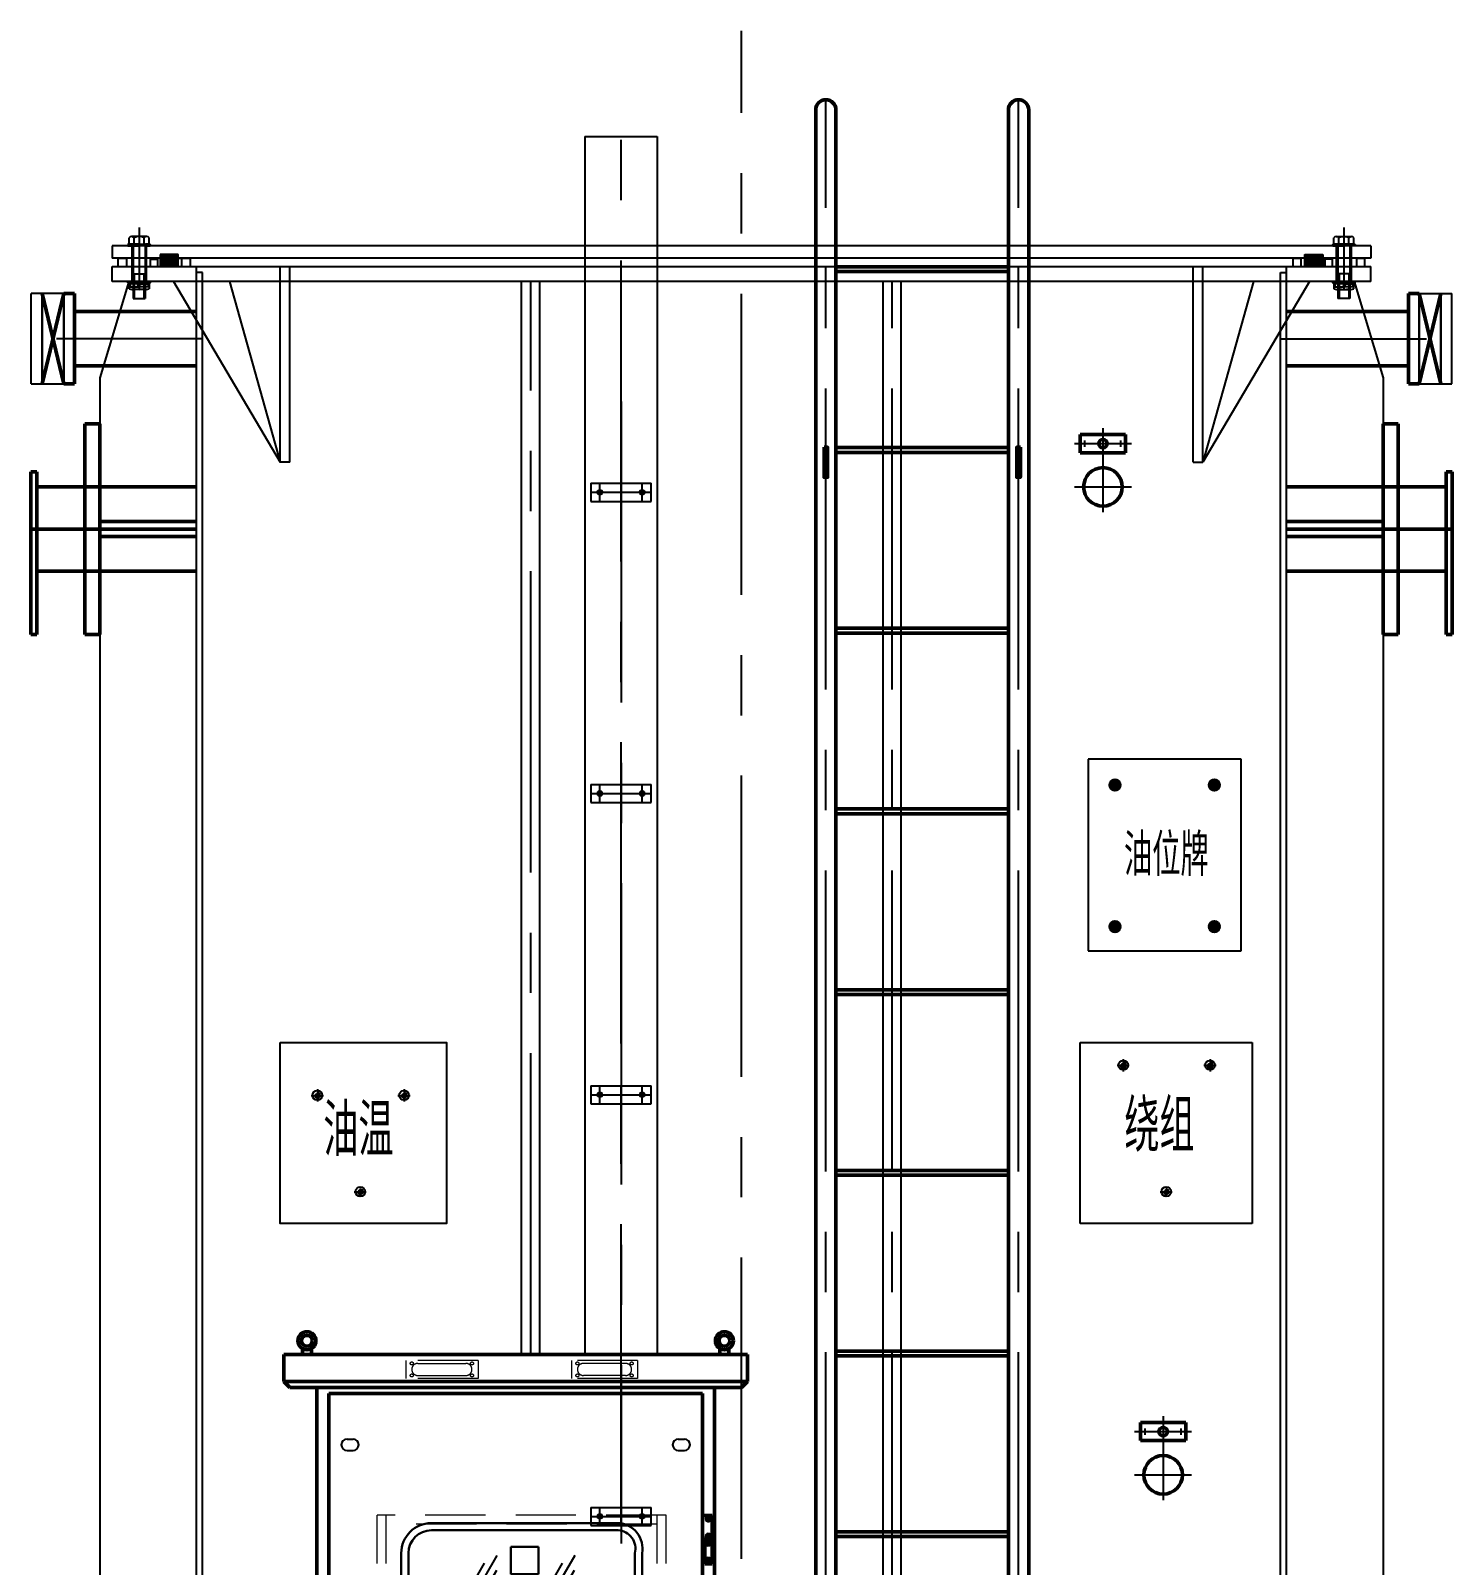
# Model space of a CAD drawing. Header units: millimetres. Extents: x -1000 to 22760, y -400 to 16400.
# Drawn here: x 11113 to 13473, y 4638 to 7186 of the extents above; entities that cross this region are included whole.
import ezdxf

# ---------------------------------------------------------------- set-up
doc = ezdxf.new("R2010")
doc.units = ezdxf.units.MM
doc.header["$LTSCALE"] = 400
for name, pattern in [('ACISOTGB', [9, 4, -1, 1, -1, 1, -1]), ('CENTER', [2, 1.25, -0.25, 0.25, -0.25]), ('DASHED', [0.75, 0.5, -0.25]), ('DASHED2', [0.375, 0.25, -0.125]), ('PHANTOM', [2.5, 1.25, -0.25, 0.25, -0.25, 0.25, -0.25])]:
    doc.linetypes.add(name, pattern=pattern)
for name, color, linetype, lineweight in [('0粗实线层', 7, 'Continuous', 50), ('1虚线层', 5, 'DASHED', 25), ('2中心线层', 1, 'CENTER', 25), ('3双点划线层', 4, 'PHANTOM', 25), ('4细实线层', 2, 'Continuous', 25), ('5文字层', 6, 'Continuous', 25), ('6标注层', 3, 'Continuous', 25), ('CU', 5, 'Continuous', 30), ('tablist', 3, 'Continuous', 25), ('XU', 1, 'DASHED2', 9)]:
    doc.layers.add(name, color=color, linetype=linetype, lineweight=lineweight)
for name, color, linetype in [('1轮廓实线层', 7, 'Continuous'), ('2细线层', 4, 'Continuous'), ('3中心线层', 1, 'CENTER'), ('4虚线层', 6, 'DASHED'), ('5剖面线层', 2, 'Continuous')]:
    doc.layers.add(name, color=color, linetype=linetype)
doc.styles.add('PC_TEXTSTYLE', font='txt.shx', dxfattribs={"width": 0.67, "bigfont": 'hztxt.shx'})
pattern_1 = [(135, (13643.6528, 6840.503), (2.245064, 2.245064), [])]
pattern_2 = [(225, (13643.6528, 6757.5867), (2.245064, -2.245064), [])]
pattern_3 = [(45, (10943.3053, 6840.503), (-2.245064, 2.245064), [])]
pattern_4 = [(315, (10943.3053, 6757.5867), (-2.245064, -2.245064), [])]

# ---------------------------------------------------------------- blocks, each defined once
blk = doc.blocks.new('A$C2EA9775C')
for p, q in [((-185, 70), (-185, 175)), ((-185, 175), (-160, 175)), ((-160, 70), (-160, 175)), ((-275, -70), (-275, 95)), ((-265, 95), (-275, 95)), ((-265, -70), (-265, 95)), ((-265, -175), (-265, 95)), ((0, 70), (-265, 70)), ((-160, 12.5), (0, 12.5)), ((-160, -12.5), (0, -12.5)), ((-275, -70), (-275, -175)), ((0, -70), (-265, -70)), ((-185, -175), (-185, -70)), ((-160, -70), (-160, -175)), ((-275, -175), (-265, -175)), ((-160, -175), (-185, -175))]:
    blk.add_line(p, q)
at = {"color": 6, "linetype": 'ACISOTGB'}
for p, q in [((-185, -70), (-185, 70)), ((-160, -70), (-160, 70))]:
    blk.add_line(p, q, dxfattribs=at)
at = {"color": 1, "linetype": 'CENTER'}
blk.add_line((0, 0), (-275, 0), dxfattribs=at)
at = {"color": 1}
blk.add_line((-160, 0), (0, 0), dxfattribs=at)
blk = doc.blocks.new('A$C04AB557C')
blk.add_line((6, -645), (0, -645))
at = {"layer": '0粗实线层'}
for points in [[(0, 2080), (6, 2080), (6, 2030), (0, 2030), (0, 2080)], [(326, 2080), (326, 2030), (320, 2030), (320, 2080), (326, 2080)], [(0, -620), (6, -620), (6, -670), (0, -670), (0, -620)], [(326, -620), (326, -670), (320, -670), (320, -620), (326, -620)]]:
    blk.add_lwpolyline(points, dxfattribs=at)
blk = doc.blocks.new('A$C118848ED')
for centre in [(15, 15), (85, 15)]:
    blk.add_circle(centre, 3)
at = {"layer": '1虚线层'}
for p, q in [((0, 30), (0, 0)), ((0, 30), (100, 30)), ((100, 0), (100, 30)), ((0, 0), (100, 0))]:
    blk.add_line(p, q, dxfattribs=at)
at = {"layer": '2中心线层'}
for p, q in [((15, 0), (15, 30)), ((85, 0), (85, 30)), ((0, 15), (100, 15))]:
    blk.add_line(p, q, dxfattribs=at)
at = {"layer": '5文字层'}
blk.add_line((50, 0), (50, 30), dxfattribs=at)
blk = doc.blocks.new('A$C0A874393')
for centre, radius in [((-71.3, 263), 8), ((-71.3, 263), 8), ((-71.3, 263), 3), ((-71.3, 263), 3), ((72.7, 263), 8), ((72.7, 263), 8), ((72.7, 263), 3), ((72.7, 263), 3), ((0, 53), 8), ((0, 53), 8), ((0, 53), 3), ((0, 53), 3)]:
    blk.add_circle(centre, radius)
at = {"layer": '1虚线层'}
for p, q in [((-142.8, 300.7), (142.8, 300.7)), ((-142.8, 0), (-142.8, 300.7)), ((142.8, 300.7), (142.8, 0)), ((142.8, 0), (-142.8, 0))]:
    blk.add_line(p, q, dxfattribs=at)
at = {"layer": '2中心线层'}
for p, q in [((-81.4, 263), (-61.3, 263)), ((-81.4, 263), (-61.3, 263)), ((-71.3, 273.2), (-71.3, 252.6)), ((-71.3, 273.2), (-71.3, 252.6)), ((62.6, 263), (82.7, 263)), ((62.6, 263), (82.7, 263)), ((72.7, 273.2), (72.7, 252.6)), ((72.7, 273.2), (72.7, 252.6)), ((-10.1, 53), (10, 53)), ((-10.1, 53), (10, 53)), ((-0.1, 58.2), (-0.1, 47.7)), ((-0.1, 58.2), (-0.1, 47.7))]:
    blk.add_line(p, q, dxfattribs=at)
at = {"layer": '6标注层'}
for centre in [(-71.3, 263), (-71.3, 263), (72.7, 263), (72.7, 263), (0, 53), (0, 53)]:
    blk.add_arc(centre, 4.33, 180, 90, dxfattribs=at)
at = {"layer": 'tablist'}
for p, q in [((-142.8, 300.7), (142.8, 300.7)), ((-142.8, 0), (-142.8, 300.7)), ((142.8, 300.7), (142.8, 0)), ((142.8, 0), (-142.8, 0))]:
    blk.add_line(p, q, dxfattribs=at)
at = {"color": 6, "style": 'PC_TEXTSTYLE', "width": 0.67}
blk.add_text('绕组', height=87, rotation=0, dxfattribs=at).set_placement((-69.5, 119.2))
blk = doc.blocks.new('A$C0BDE55E3')
for centre, radius in [((-82.5, 275), 8), ((82.5, 275), 8), ((-82.5, 275), 3), ((82.4, 275), 3), ((-82.5, 40), 8), ((-82.5, 40), 3), ((82.5, 40), 8), ((82.5, 40), 3)]:
    blk.add_circle(centre, radius)
at = {"layer": '2中心线层'}
for p, q in [((-82.5, 285.2), (-82.5, 264.7)), ((82.5, 285.2), (82.5, 264.7)), ((-72.4, 275), (-92.6, 275)), ((92.6, 275), (72.4, 275)), ((-72.4, 40), (-92.6, 40)), ((-82.5, 50.2), (-82.5, 29.7)), ((92.6, 40), (72.4, 40)), ((82.5, 50.2), (82.5, 29.7))]:
    blk.add_line(p, q, dxfattribs=at)
at = {"layer": '3双点划线层'}
blk.add_lwpolyline([(127.1, 317.8), (-127.1, 317.8), (-127.1, 0), (127.1, 0)], close=True, dxfattribs=at)
at = {"layer": '6标注层'}
for centre in [(-82.5, 275), (82.5, 275), (-82.5, 40), (82.5, 40)]:
    blk.add_arc(centre, 4.33, 90, 360, dxfattribs=at)
at = {"insert": (73.1, 194.1), "char_height": 70, "width": 5.68e-14, "attachment_point": 3, "rotation": 360, "style": 'PC_TEXTSTYLE'}
blk.add_mtext('{\\C6;油位牌}', dxfattribs=at)
blk = doc.blocks.new('A$C223F7A70')
at = {"layer": '0粗实线层'}
blk.add_blockref('A$C0BDE55E3', (127.1, 0), dxfattribs=at)
blk = doc.blocks.new('A$C2D6B2164')
at = {"layer": '0粗实线层'}
for p, q in [((-37.5, 86.8), (0, 86.8)), ((-37.5, 71.8), (-37.5, 86.8)), ((37.5, 86.8), (0, 86.8)), ((37.5, 71.8), (37.5, 86.8)), ((-37.5, 71.8), (-37.5, 56.8)), ((-37.5, 56.8), (0, 56.8)), ((37.5, 56.8), (0, 56.8)), ((37.5, 71.8), (37.5, 56.8))]:
    blk.add_line(p, q, dxfattribs=at)
for centre, radius in [((0, 71.8), 7), ((0, 0), 32)]:
    blk.add_circle(centre, radius, dxfattribs=at)
at = {"layer": '2中心线层'}
for p, q in [((-30, 66.5), (-30, 77)), ((0, 97.3), (0, -42.1)), ((30, 66.5), (30, 77)), ((-47.3, 71.8), (47.3, 71.8)), ((-47.3, 0), (47.3, 0))]:
    blk.add_line(p, q, dxfattribs=at)
blk = doc.blocks.new('梯子侧视图')
at = {"layer": '0粗实线层'}
for p, q in [((-336.7, -2901.9), (-336.7, -339.5)), ((-303.2, -2901.9), (-303.2, -339.5)), ((-16.8, -2901.9), (-16.8, -339.5)), ((16.8, -2901.9), (16.8, -339.5)), ((-16.8, -600), (-303.2, -600)), ((-16.8, -608), (-303.2, -608)), ((-16.8, -900), (-303.2, -900)), ((-16.8, -908), (-303.2, -908)), ((-16.8, -1200), (-303.2, -1200)), ((-16.8, -1208), (-303.2, -1208)), ((-16.8, -1500), (-303.2, -1500)), ((-16.8, -1508), (-303.2, -1508)), ((-16.8, -1800), (-303.2, -1800)), ((-16.8, -1808), (-303.2, -1808)), ((-16.8, -2100), (-303.2, -2100)), ((-16.8, -2108), (-303.2, -2108)), ((-16.8, -2400), (-303.2, -2400)), ((-16.8, -2408), (-303.2, -2408)), ((-16.8, -2700), (-303.2, -2700)), ((-16.8, -2708), (-303.2, -2708)), ((-376, -2901.9), (56, -2901.9)), ((-376, -3701.9), (-376, -2901.9)), ((56, -2901.9), (56, -3701.9)), ((-376, -3701.9), (56, -3701.9)), ((-336.7, -3918.6), (-336.7, -3701.9)), ((-303.2, -3918.6), (-303.2, -3701.9)), ((-16.8, -3918.6), (-16.8, -3701.9)), ((16.8, -3918.6), (16.8, -3701.9)), ((-16.8, -3900), (-303.2, -3900)), ((-16.8, -3908), (-303.2, -3908))]:
    blk.add_line(p, q, dxfattribs=at)
for centre in [(-320, -339.5), (0, -339.5)]:
    blk.add_arc(centre, 16.8, 0, 180, dxfattribs=at)
for centre in [(-320, -3918.6), (0, -3918.6)]:
    blk.add_ellipse(centre, major_axis=(-16.8, 0), ratio=0.026177, dxfattribs=at)
at = {"layer": '1虚线层', "color": 5, "linetype": 'DASHED2'}
for p, q in [((-316.3, -2901.9), (-316.3, -2901.9)), ((3.7, -2901.9), (3.7, -2901.9)), ((42.3, -2962.3), (23.7, -2962.3))]:
    blk.add_line(p, q, dxfattribs=at)
at = {"layer": '1虚线层'}
for p, q in [((23.7, -2962.3), (23.7, -3067.6)), ((42.3, -3067.6), (42.3, -2962.3)), ((23.7, -3067.6), (42.3, -3067.6)), ((23.7, -3641.6), (23.7, -3536.2)), ((23.7, -3536.2), (42.3, -3536.2)), ((42.3, -3536.2), (42.3, -3641.6)), ((42.3, -3641.6), (23.7, -3641.6))]:
    blk.add_line(p, q, dxfattribs=at)
at = {"layer": '2中心线层'}
for p, q in [((-320, -2901.9), (-320, -322.7)), ((0, -2901.9), (0, -322.7)), ((-320, -3919), (-320, -3701.9)), ((0, -3919), (0, -3701.9))]:
    blk.add_line(p, q, dxfattribs=at)
at = {"char_height": 70, "width": 5.68e-14, "attachment_point": 3, "rotation": 360, "style": 'PC_TEXTSTYLE'}
for s, insert in [('{\\C6;高}', (-222.7, -2986.4)), ('{\\C6;禁}', (-75.5, -2986.4)), ('{\\C6;压}', (-222.7, -3166.4)), ('{\\C6;止}', (-75.5, -3166.4)), ('{\\C6;危}', (-222.7, -3346.4)), ('{\\C6;攀}', (-75.5, -3346.4)), ('{\\C6;险}', (-222.7, -3526.4)), ('{\\C6;登}', (-75.5, -3526.4))]:
    blk.add_mtext(s, dxfattribs=dict(at, insert=insert))
blk = doc.blocks.new('A$C0CBB2F3A')
for p, q in [((-611.1, 1066.1), (-647.8, 1002.7)), ((-632.1, 1053.2), (-645.4, 1030.2)), ((-481.9, 1066.1), (-518.6, 1002.7)), ((-502.8, 1053.2), (-516.2, 1030.2)), ((-611.9, 1041.5), (-625.2, 1018.5)), ((-482.7, 1041.5), (-496, 1018.5))]:
    blk.add_line(p, q)
at = {"layer": '0粗实线层', "linetype": 'Continuous'}
for p, q in [((-934, 1400), (-934, 1409.6)), ((-919, 1400), (-919, 1409.6)), ((-241, 1400), (-241, 1409.6)), ((-226, 1400), (-226, 1409.6)), ((-965, 1400), (-195, 1400)), ((-965, 1400), (-965, 1355)), ((-195, 1400), (-195, 1355)), ((-965, 1355), (-195, 1355)), ((-965, 1355), (-955, 1345)), ((-195, 1355), (-205, 1345)), ((-955, 1345), (-205, 1345)), ((-910, 1345), (-940, 1345)), ((-910, 1345), (-935, 1345)), ((-910, 500), (-910, 1345)), ((-890, 1335), (-270, 1335)), ((-890, 515), (-890, 1335)), ((-270, 515), (-270, 1335)), ((-250, 500), (-250, 1345)), ((-270, 1132.5), (-254, 1132.5)), ((-254, 1052.5), (-254, 1132.5)), ((-270, 1092.5), (-254, 1092.5)), ((-266, 1052.5), (-266, 1092.5)), ((-266, 1052.5), (-254, 1052.5)), ((-923.5, 740.3), (-923.5, 591.8)), ((-236.5, 740.3), (-236.5, 591.8)), ((-933.5, 723), (-933.5, 723)), ((-923.5, 723), (-933.5, 723)), ((-236.5, 723), (-226.5, 723)), ((-226.5, 723), (-226.5, 723)), ((-933.5, 693), (-933.5, 693)), ((-923.5, 693), (-933.5, 693)), ((-270, 697.5), (-254, 697.5)), ((-254, 617.5), (-254, 697.5)), ((-236.5, 693), (-226.5, 693)), ((-226.5, 693), (-226.5, 693)), ((-933.5, 663), (-933.5, 663)), ((-923.5, 663), (-933.5, 663)), ((-236.5, 663), (-226.5, 663)), ((-226.5, 663), (-226.5, 663)), ((-910, 642), (-910, 572)), ((-270, 657.5), (-254, 657.5)), ((-266, 617.5), (-266, 657.5)), ((-933.5, 633), (-933.5, 633)), ((-923.5, 633), (-933.5, 633)), ((-266, 617.5), (-254, 617.5)), ((-236.5, 633), (-226.5, 633)), ((-226.5, 633), (-226.5, 633)), ((-933.5, 603), (-933.5, 603)), ((-923.5, 603), (-933.5, 603)), ((-236.5, 603), (-226.5, 603)), ((-226.5, 603), (-226.5, 603)), ((-250, 569), (-225, 569)), ((-250, 561), (-225, 561)), ((-240, 571), (-240, 571)), ((-225, 561), (-225, 569)), ((-890, 515), (-270, 515)), ((-910, 500), (-250, 500))]:
    blk.add_line(p, q, dxfattribs=at)
at = {"layer": '0粗实线层'}
for p, q in [((-923.5, 740.3), (-907.5, 740.3)), ((-236.5, 740.3), (-250, 740.3)), ((-923.5, 591.8), (-910, 591.8)), ((-236.5, 591.8), (-250, 591.8))]:
    blk.add_line(p, q, dxfattribs=at)
at = {"layer": '0粗实线层', "linetype": 'Continuous'}
for centre, radius in [((-926.5, 1422.6), 15), ((-926.5, 1422.6), 9), ((-233.5, 1422.6), 15), ((-233.5, 1422.6), 9), ((-260, 1127), 3.5), ((-260, 1098), 3.5), ((-260, 1087), 3.5), ((-260, 1058), 3.5), ((-260, 692), 3.5), ((-260, 663), 3.5), ((-260, 652), 3.5), ((-260, 623), 3.5)]:
    blk.add_circle(centre, radius, dxfattribs=at)
for centre, start, end in [((-923.5, 723), 90, 180), ((-236.5, 723), 0, 90), ((-923.5, 693), 90, 180), ((-236.5, 693), 0, 90), ((-923.5, 663), 90, 180), ((-236.5, 663), 0, 90), ((-923.5, 633), 90, 180), ((-236.5, 633), 0, 90), ((-923.5, 603), 90, 180), ((-236.5, 603), 0, 90)]:
    blk.add_arc(centre, 10, start, end, dxfattribs=at)
at = {"layer": '1虚线层', "linetype": 'Continuous'}
for p, q in [((-860, 1259.5), (-850, 1259.5)), ((-310, 1259.5), (-300, 1259.5)), ((-860, 1240.5), (-850, 1240.5)), ((-310, 1240.5), (-300, 1240.5)), ((-860, 659.5), (-850, 659.5)), ((-860, 640.5), (-850, 640.5)), ((-310, 659.5), (-300, 659.5)), ((-310, 640.5), (-300, 640.5))]:
    blk.add_line(p, q, dxfattribs=at)
for centre, start, end in [((-860, 1250), 90, 270), ((-850, 1250), 270, 90), ((-310, 1250), 90, 270), ((-300, 1250), 270, 90), ((-860, 650), 90, 270), ((-850, 650), 270, 90), ((-310, 650), 90, 270), ((-300, 650), 270, 90)]:
    blk.add_arc(centre, 9.5, start, end, dxfattribs=at)
at = {"layer": '2中心线层'}
blk.add_line((-305, 659.5), (-305, 640.5), dxfattribs=at)
at = {"layer": 'CU'}
for p, q in [((-410, 1120), (-720, 1120)), ((-410, 1108), (-720, 1108)), ((-770, 1070), (-770, 980)), ((-758, 1070), (-758, 980)), ((-542.3, 1080.8), (-587.8, 1080.8)), ((-382, 980), (-382, 1070)), ((-370, 980), (-370, 1070)), ((-542.3, 1035.3), (-587.8, 1035.3)), ((-374.3, 936.6), (-374.3, 949.4)), ((-355.8, 936.6), (-355.8, 949.4)), ((-410, 942), (-720, 942)), ((-410, 930), (-720, 930))]:
    blk.add_line(p, q, dxfattribs=at)
at = {"layer": 'CU', "linetype": 'Continuous'}
for p, q in [((-587.8, 1035.3), (-587.8, 1080.8)), ((-542.3, 1035.3), (-542.3, 1080.8)), ((-818.5, 923.5), (-818.5, 826.5)), ((-818.5, 923.5), (-791.5, 923.5)), ((-791.5, 923.5), (-791.5, 826.5)), ((-818.5, 826.5), (-791.5, 826.5))]:
    blk.add_line(p, q, dxfattribs=at)
for centre in [(-662.5, 988), (-597.5, 988), (-532.5, 988), (-467.5, 988)]:
    blk.add_circle(centre, 11.5, dxfattribs=at)
at = {"layer": 'CU'}
for radius in [13.5, 11, 8, 3]:
    blk.add_circle((-365, 943), radius, dxfattribs=at)
for centre, radius, start, end in [((-720, 1070), 50, 90, 180), ((-720, 1070), 38, 90, 180), ((-411.7, 1077.7), 42.3, 349.499, 87.8206), ((-411.7, 1077.5), 30.6, 345.8881, 86.8806), ((-720, 980), 50, 180, 270), ((-720, 980), 38, 180, 270), ((-411.7, 972.6), 30.6, 273.1194, 14.1119), ((-411.7, 972.3), 42.3, 272.1794, 10.501), ((-365, 943), 11.2, 34.6921, 145.3079), ((-365, 943), 11.2, 214.6921, 325.3079)]:
    blk.add_arc(centre, radius, start, end, dxfattribs=at)
at = {"layer": 'XU'}
for p, q in [((-762.5, 1390), (-762.5, 1360)), ((-642.5, 1390), (-762.5, 1390)), ((-742.5, 1385), (-662.5, 1385)), ((-642.5, 1390), (-642.5, 1360)), ((-487.5, 1390), (-487.5, 1360)), ((-377.5, 1390), (-487.5, 1390)), ((-397.5, 1385), (-467.5, 1385)), ((-377.5, 1390), (-377.5, 1360)), ((-642.5, 1360), (-762.5, 1360)), ((-742.5, 1365), (-662.5, 1365)), ((-377.5, 1360), (-487.5, 1360)), ((-397.5, 1365), (-467.5, 1365)), ((-330, 1133), (-810, 1133)), ((-810, 753), (-810, 1133)), ((-795, 753), (-795, 1133)), ((-345, 753), (-345, 1133)), ((-330, 753), (-330, 1133)), ((-345, 1118), (-795, 1118)), ((-374.3, 936.6), (-374.3, 949.4)), ((-355.8, 936.6), (-355.8, 949.4)), ((-345, 768), (-795, 768)), ((-330, 753), (-810, 753)), ((-330, 753), (-810, 753))]:
    blk.add_line(p, q, dxfattribs=at)
for points in [[(-372.8, 956.5), (-380.6, 943), (-372.8, 929.5), (-357.3, 929.5), (-349.5, 943), (-357.3, 956.5)], [(-752.5, 817.3), (-755, 813), (-752.5, 808.7), (-747.5, 808.7), (-745, 813), (-747.5, 817.3)]]:
    blk.add_lwpolyline(points, close=True, dxfattribs=at)
for centre, radius in [((-752.5, 1385), 2.5), ((-652.5, 1385), 2.5), ((-477.5, 1385), 2.5), ((-387.5, 1385), 2.5), ((-752.5, 1365), 2.5), ((-652.5, 1365), 2.5), ((-477.5, 1365), 2.5), ((-387.5, 1365), 2.5), ((-668, 906), 2.25), ((-650, 888), 5), ((-632, 906), 2.25), ((-583, 906), 2.25), ((-565, 888), 5), ((-547, 906), 2.25), ((-498, 906), 2.25), ((-480, 888), 5), ((-462, 906), 2.25), ((-668, 870), 2.25), ((-632, 870), 2.25), ((-583, 870), 2.25), ((-547, 870), 2.25), ((-498, 870), 2.25), ((-462, 870), 2.25), ((-750, 813), 2.5)]:
    blk.add_circle(centre, radius, dxfattribs=at)
for centre, radius, start, end in [((-742.5, 1375), 10, 90, 270), ((-662.5, 1375), 10, 270, 90), ((-467.5, 1375), 10, 90, 270), ((-397.5, 1375), 10, 270, 90), ((-365, 943), 11.2, 34.6921, 145.3079), ((-365, 943), 11.2, 214.6921, 325.3079)]:
    blk.add_arc(centre, radius, start, end, dxfattribs=at)

msp = doc.modelspace()

# ---------------------------------------------------------------- hatches: boundary and pattern name
h = msp.add_hatch()
h.set_pattern_fill('普通^H<T^N^Q', color=2, style=0)
h.set_pattern_definition([(135, (68057.9683, 70419.6103), (0.883883476, 0.883883476), [])])
h.paths.add_polyline_path([(11328.487, 6808.545), (11328.487, 6814.545), (11358.487, 6814.545), (11358.487, 6808.545)])
h.paths.add_polyline_path([(11358.487, 6808.545), (11358.487, 6794.545), (11328.487, 6794.545), (11328.487, 6808.545)])
h = msp.add_hatch()
h.set_pattern_fill('普通^D:T^N^Q', color=2, style=0)
h.set_pattern_definition([(45, (-43471.0101, 70419.6103), (-0.883883476, 0.883883476), [])])
h.paths.add_polyline_path([(13258.471, 6808.545), (13258.471, 6814.545), (13228.471, 6814.545), (13228.471, 6808.545)])
h.paths.add_polyline_path([(13228.471, 6808.545), (13228.471, 6794.545), (13258.471, 6794.545), (13258.471, 6808.545)])
at = {"layer": '5剖面线层'}
h = msp.add_hatch(dxfattribs=at)
h.set_pattern_fill('ANSI31', color=256, style=0)
h.set_pattern_definition(pattern_3)
h.paths.add_polyline_path([(11282.988, 6831.545), (11275.738, 6831.545), (11274.988, 6830.795), (11274.988, 6828.545), (11282.988, 6828.545)])
h = msp.add_hatch(dxfattribs=at)
h.set_pattern_fill('ANSI31', color=256, style=0)
h.set_pattern_definition(pattern_3)
h.paths.add_polyline_path([(11311.988, 6830.795), (11311.238, 6831.545), (11303.988, 6831.545), (11303.988, 6828.545), (11311.988, 6828.545)])
h = msp.add_hatch(dxfattribs=at)
h.set_pattern_fill('ANSI31', color=256, style=0)
h.set_pattern_definition(pattern_1)
h.paths.add_polyline_path([(13274.97, 6830.795), (13275.72, 6831.545), (13282.97, 6831.545), (13282.97, 6828.545), (13274.97, 6828.545)])
h = msp.add_hatch(dxfattribs=at)
h.set_pattern_fill('ANSI31', color=256, style=0)
h.set_pattern_definition(pattern_1)
h.paths.add_polyline_path([(13303.97, 6831.545), (13311.22, 6831.545), (13311.97, 6830.795), (13311.97, 6828.545), (13303.97, 6828.545)])
h = msp.add_hatch(dxfattribs=at)
h.set_pattern_fill('ANSI31', color=256, style=0)
h.set_pattern_definition(pattern_4)
h.paths.add_polyline_path([(11282.988, 6766.545), (11275.738, 6766.545), (11274.988, 6767.295), (11274.988, 6769.545), (11282.988, 6769.545)])
h = msp.add_hatch(dxfattribs=at)
h.set_pattern_fill('ANSI31', color=256, style=0)
h.set_pattern_definition(pattern_4)
h.paths.add_polyline_path([(11311.988, 6767.295), (11311.238, 6766.545), (11303.988, 6766.545), (11303.988, 6769.545), (11311.988, 6769.545)])
h = msp.add_hatch(dxfattribs=at)
h.set_pattern_fill('ANSI31', color=256, style=0)
h.set_pattern_definition(pattern_2)
h.paths.add_polyline_path([(13274.97, 6767.295), (13275.72, 6766.545), (13282.97, 6766.545), (13282.97, 6769.545), (13274.97, 6769.545)])
h = msp.add_hatch(dxfattribs=at)
h.set_pattern_fill('ANSI31', color=256, style=0)
h.set_pattern_definition(pattern_2)
h.paths.add_polyline_path([(13303.97, 6766.545), (13311.22, 6766.545), (13311.97, 6767.295), (13311.97, 6769.545), (13303.97, 6769.545)])

# ---------------------------------------------------------------- linework, layer by layer
for p, q in [((12033.467, 7010.361), (12033.467, 4988.515)), ((12033.467, 7010.361), (12153.467, 7010.361)), ((12153.467, 7010.361), (12153.467, 4988.515)), ((13338.47, 6828.545), (11248.488, 6828.545)), ((11248.488, 6828.545), (11248.488, 6808.545)), ((11275.738, 6831.545), (11274.988, 6830.795)), ((11274.988, 6830.795), (11274.988, 6828.545)), ((11274.988, 6828.545), (11282.988, 6828.545)), ((11282.988, 6831.545), (11275.738, 6831.545)), ((11282.988, 6828.545), (11282.988, 6831.545)), ((11303.988, 6831.545), (11303.988, 6828.545)), ((11311.238, 6831.545), (11303.988, 6831.545)), ((11303.988, 6828.545), (11311.988, 6828.545)), ((11311.988, 6830.795), (11311.238, 6831.545)), ((11311.988, 6828.545), (11311.988, 6830.795)), ((13274.97, 6830.795), (13275.72, 6831.545)), ((13274.97, 6828.545), (13274.97, 6830.795)), ((13282.97, 6828.545), (13274.97, 6828.545)), ((13275.72, 6831.545), (13282.97, 6831.545)), ((13282.97, 6831.545), (13282.97, 6828.545)), ((13303.97, 6828.545), (13303.97, 6831.545)), ((13303.97, 6831.545), (13311.22, 6831.545)), ((13311.97, 6828.545), (13303.97, 6828.545)), ((13311.22, 6831.545), (13311.97, 6830.795)), ((13311.97, 6830.795), (13311.97, 6828.545)), ((13338.47, 6828.545), (13338.47, 6808.545)), ((13338.47, 6808.545), (11248.488, 6808.545)), ((11258.487, 6794.545), (11258.487, 6808.545)), ((11272.487, 6808.545), (11258.487, 6808.545)), ((11258.488, 6794.545), (11258.488, 6808.545)), ((11258.488, 6808.545), (11272.488, 6808.545)), ((11258.488, 6794.545), (11258.488, 6808.545)), ((11258.488, 6808.545), (11272.488, 6808.545)), ((11258.488, 6794.545), (11258.488, 6808.545)), ((11272.488, 6808.545), (11258.488, 6808.545)), ((11258.488, 6794.545), (11258.488, 6808.545)), ((11272.487, 6808.545), (11272.487, 6794.545)), ((11272.488, 6808.545), (11272.488, 6794.545)), ((11272.488, 6808.545), (11272.488, 6794.545)), ((11272.488, 6808.545), (11272.488, 6794.545)), ((11272.488, 6808.545), (11272.488, 6794.545)), ((11312.488, 6794.545), (11312.488, 6806.545)), ((11312.488, 6806.545), (11324.488, 6806.545)), ((11324.488, 6794.545), (11324.488, 6806.545)), ((11356.488, 6808.545), (11368.488, 6808.545)), ((11356.488, 6808.545), (11368.488, 6808.545)), ((11364.487, 6794.545), (11364.487, 6808.545)), ((11364.487, 6808.545), (11378.487, 6808.545)), ((11364.488, 6794.545), (11364.488, 6808.545)), ((11364.488, 6808.545), (11378.488, 6808.545)), ((11364.488, 6794.545), (11364.488, 6808.545)), ((11364.488, 6808.545), (11378.488, 6808.545)), ((11364.488, 6794.545), (11364.488, 6808.545)), ((11378.488, 6808.545), (11364.488, 6808.545)), ((11364.488, 6794.545), (11364.488, 6808.545)), ((11378.487, 6808.545), (11378.487, 6794.545)), ((11378.488, 6808.545), (11378.488, 6794.545)), ((11378.488, 6808.545), (11378.488, 6794.545)), ((11378.488, 6808.545), (11378.488, 6794.545)), ((11378.488, 6808.545), (11378.488, 6794.545)), ((13208.47, 6808.545), (13208.47, 6794.545)), ((13208.47, 6808.545), (13222.47, 6808.545)), ((13208.47, 6808.545), (13208.47, 6794.545)), ((13222.471, 6808.545), (13208.471, 6808.545)), ((13208.471, 6808.545), (13208.471, 6794.545)), ((13222.471, 6808.545), (13208.471, 6808.545)), ((13208.471, 6808.545), (13208.471, 6794.545)), ((13230.47, 6808.545), (13218.47, 6808.545)), ((13230.47, 6808.545), (13218.47, 6808.545)), ((13222.47, 6794.545), (13222.47, 6808.545)), ((13222.47, 6794.545), (13222.47, 6808.545)), ((13222.471, 6794.545), (13222.471, 6808.545)), ((13222.471, 6794.545), (13222.471, 6808.545)), ((13262.47, 6794.545), (13262.47, 6806.545)), ((13274.47, 6806.545), (13262.47, 6806.545)), ((13274.47, 6794.545), (13274.47, 6806.545)), ((13314.47, 6808.545), (13314.47, 6794.545)), ((13314.47, 6808.545), (13328.47, 6808.545)), ((13314.47, 6808.545), (13314.47, 6794.545)), ((13314.471, 6808.545), (13314.471, 6794.545)), ((13314.471, 6808.545), (13328.471, 6808.545)), ((13314.471, 6808.545), (13314.471, 6794.545)), ((13314.471, 6808.545), (13328.471, 6808.545)), ((13328.47, 6794.545), (13328.47, 6808.545)), ((13328.47, 6794.545), (13328.47, 6808.545)), ((13328.471, 6794.545), (13328.471, 6808.545)), ((13328.471, 6794.545), (13328.471, 6808.545)), ((11248.488, 6794.545), (13338.471, 6794.545)), ((11248.488, 6769.545), (11248.488, 6794.545)), ((11248.488, 6794.545), (13338.471, 6794.545)), ((11388.488, 3388.545), (11388.476, 6784.545)), ((11388.478, 6769.545), (11388.478, 6794.545)), ((11398.488, 6784.545), (11388.478, 6784.545)), ((11398.488, 6784.545), (11388.478, 6784.545)), ((11527.479, 6469.545), (11527.479, 6794.545)), ((11543.479, 6469.545), (11543.479, 6794.545)), ((13043.479, 6469.545), (13043.479, 6794.545)), ((13059.479, 6469.545), (13059.479, 6794.545)), ((13188.471, 6784.545), (13198.481, 6784.545)), ((13188.471, 6784.545), (13198.481, 6784.545)), ((13198.471, 3388.545), (13198.482, 6784.545)), ((13198.481, 6769.545), (13198.481, 6794.545)), ((13338.471, 6769.545), (13338.471, 6794.545)), ((11276.478, 6769.545), (11228.478, 6609.497)), ((13338.471, 6769.545), (11248.488, 6769.545)), ((11274.988, 6769.545), (11282.988, 6769.545)), ((11274.988, 6767.295), (11274.988, 6769.545)), ((11275.738, 6766.545), (11274.988, 6767.295)), ((11282.988, 6766.545), (11275.738, 6766.545)), ((11277.013, 6757.295), (11277.013, 6765.795)), ((11281.132, 6766.545), (11305.845, 6766.545)), ((11305.845, 6756.545), (11281.132, 6756.545)), ((11282.988, 6769.545), (11282.988, 6766.545)), ((11285.251, 6765.795), (11285.251, 6757.295)), ((11301.726, 6765.795), (11301.726, 6757.295)), ((11303.988, 6769.545), (11311.988, 6769.545)), ((11303.988, 6766.545), (11303.988, 6769.545)), ((11311.238, 6766.545), (11303.988, 6766.545)), ((11308.588, 6765.545), (11308.588, 6763.045)), ((11309.963, 6765.795), (11309.963, 6757.295)), ((11311.988, 6767.295), (11311.238, 6766.545)), ((11311.988, 6769.545), (11311.988, 6767.295)), ((11350.528, 6769.545), (11527.479, 6469.545)), ((11443.32, 6769.545), (11527.479, 6469.545)), ((11928.479, 4988.515), (11928.479, 6769.545)), ((11958.479, 4988.515), (11958.479, 6769.545)), ((12528.479, 4492.017), (12528.479, 6769.545)), ((12558.479, 4492.017), (12558.479, 6769.545)), ((13236.431, 6769.545), (13059.479, 6469.545)), ((13143.639, 6769.545), (13059.479, 6469.545)), ((13274.97, 6769.545), (13274.97, 6767.295)), ((13282.97, 6769.545), (13274.97, 6769.545)), ((13274.97, 6767.295), (13275.72, 6766.545)), ((13275.72, 6766.545), (13282.97, 6766.545)), ((13276.995, 6765.795), (13276.995, 6757.295)), ((13278.37, 6765.545), (13278.37, 6763.045)), ((13305.826, 6766.545), (13281.113, 6766.545)), ((13281.113, 6756.545), (13305.826, 6756.545)), ((13282.97, 6766.545), (13282.97, 6769.545)), ((13285.232, 6765.795), (13285.232, 6757.295)), ((13301.707, 6765.795), (13301.707, 6757.295)), ((13303.97, 6769.545), (13303.97, 6766.545)), ((13311.97, 6769.545), (13303.97, 6769.545)), ((13303.97, 6766.545), (13311.22, 6766.545)), ((13309.945, 6757.295), (13309.945, 6765.795)), ((13310.481, 6769.545), (13358.481, 6609.497)), ((13311.22, 6766.545), (13311.97, 6767.295)), ((13311.97, 6767.295), (13311.97, 6769.545)), ((11114.478, 6599.545), (11114.478, 6749.545)), ((11114.478, 6599.545), (11114.478, 6749.545)), ((11132.478, 6749.545), (11114.478, 6749.545)), ((11132.478, 6599.545), (11132.478, 6749.545)), ((11132.478, 6749.545), (11132.478, 6599.545)), ((11168.477, 6749.542), (11132.478, 6749.545)), ((11168.477, 6599.545), (11168.477, 6749.545)), ((11168.477, 6749.545), (11168.477, 6599.545)), ((11186.477, 6749.545), (11168.477, 6749.545)), ((13400.482, 6749.545), (13418.482, 6749.545)), ((13418.481, 6599.545), (13418.481, 6749.545)), ((13418.481, 6749.545), (13418.481, 6599.545)), ((13418.481, 6749.545), (13454.481, 6749.545)), ((13418.482, 6599.545), (13418.482, 6749.545)), ((13418.482, 6749.545), (13418.482, 6599.545)), ((13454.481, 6599.545), (13454.481, 6749.545)), ((13454.481, 6749.545), (13454.481, 6599.545)), ((13454.481, 6749.545), (13472.481, 6749.545)), ((13472.481, 6599.545), (13472.481, 6749.545)), ((13472.481, 6599.545), (13472.481, 6749.545)), ((11114.478, 6599.545), (11132.478, 6599.545)), ((11132.478, 6599.545), (11168.477, 6599.548)), ((11186.477, 6599.545), (11168.477, 6599.545)), ((11228.476, 6609.493), (11228.488, 3538.545)), ((13358.483, 6609.493), (13358.471, 3538.545)), ((13400.482, 6599.545), (13418.482, 6599.545)), ((13418.481, 6599.545), (13454.481, 6599.545)), ((13454.481, 6599.545), (13472.481, 6599.545)), ((11543.479, 6469.545), (11527.479, 6469.545)), ((13043.479, 6469.545), (13059.479, 6469.545)), ((13358.481, 6044.497), (13358.471, 3538.547)), ((13358.481, 6044.497), (13358.471, 3538.547))]:
    msp.add_line(p, q)
at = {"color": 1}
for p, q in [((11293.488, 6859.223), (11293.488, 6766.061)), ((11293.488, 6859.223), (11293.488, 6766.061)), ((11293.488, 6859.223), (11293.488, 6766.061)), ((13293.47, 6859.223), (13293.47, 6766.061)), ((11293.487, 6806.203), (11293.487, 6759.622)), ((11293.488, 6812.642), (11293.488, 6766.061)), ((13293.47, 6812.642), (13293.47, 6766.061)), ((13293.471, 6806.203), (13293.471, 6759.622)), ((13293.471, 6806.203), (13293.471, 6759.622))]:
    msp.add_line(p, q, dxfattribs=at)
at = {"color": 5}
for p, q in [((11281.488, 6828.545), (11281.488, 6769.545)), ((11305.488, 6769.545), (11305.488, 6828.545)), ((13281.47, 6769.545), (13281.47, 6828.545)), ((13305.47, 6828.545), (13305.47, 6769.545)), ((11281.487, 6794.545), (11281.487, 6769.545)), ((11281.488, 6794.545), (11281.488, 6769.545)), ((11281.488, 6794.545), (11281.488, 6769.545)), ((11281.488, 6794.545), (11281.488, 6769.545)), ((11305.487, 6769.545), (11305.487, 6794.545)), ((11305.488, 6769.545), (11305.488, 6794.545)), ((11305.488, 6769.545), (11305.488, 6794.545)), ((11305.488, 6769.545), (11305.488, 6794.545)), ((13281.47, 6769.545), (13281.47, 6794.545)), ((13281.471, 6769.545), (13281.471, 6794.545)), ((13281.471, 6769.545), (13281.471, 6794.545)), ((13305.47, 6794.545), (13305.47, 6769.545)), ((13305.471, 6794.545), (13305.471, 6769.545)), ((13305.471, 6794.545), (13305.471, 6769.545))]:
    msp.add_line(p, q, dxfattribs=at)
at = {"color": 2}
for p, q in [((11358.487, 6814.545), (11328.487, 6814.545)), ((11328.487, 6814.545), (11328.487, 6794.545)), ((11358.487, 6794.545), (11358.487, 6814.545)), ((13228.471, 6794.545), (13228.471, 6814.545)), ((13228.471, 6814.545), (13258.471, 6814.545)), ((13258.471, 6814.545), (13258.471, 6794.545)), ((11328.487, 6794.545), (11358.487, 6794.545)), ((13258.471, 6794.545), (13228.471, 6794.545))]:
    msp.add_line(p, q, dxfattribs=at)
at = {"color": 6}
for p, q in [((11398.488, 3388.545), (11398.476, 6784.545)), ((13188.471, 3388.545), (13188.483, 6784.545))]:
    msp.add_line(p, q, dxfattribs=at)
at = {"color": 0}
for p, q in [((11186.477, 6749.545), (11186.477, 6599.545)), ((13400.482, 6749.545), (13400.482, 6599.545))]:
    msp.add_line(p, q, dxfattribs=at)
for centre, radius in [((11589.359, 5418.486), 8), ((11589.359, 5418.486), 8), ((11733.359, 5418.486), 8), ((11733.359, 5418.486), 8), ((11589.359, 5418.486), 3), ((11589.359, 5418.486), 3), ((11733.359, 5418.486), 3), ((11733.359, 5418.486), 3), ((11660.656, 5258.486), 8), ((11660.656, 5258.486), 8), ((11660.656, 5258.486), 3), ((11660.656, 5258.486), 3)]:
    msp.add_circle(centre, radius)
for centre, radius, start, end in [((11281.132, 6754.86), 11.684, 69.359704, 110.640296), ((11281.132, 6768.229), 11.684, 249.359704, 290.640296), ((11293.488, 6720.932), 45.613, 79.595464, 100.404536), ((11293.488, 6802.157), 45.613, 259.595464, 280.404536), ((11305.845, 6754.86), 11.684, 69.359704, 110.640296), ((11305.845, 6768.229), 11.684, 249.359704, 290.640296), ((13281.113, 6754.86), 11.684, 69.359704, 110.640296), ((13281.113, 6768.229), 11.684, 249.359704, 290.640296), ((13293.47, 6720.932), 45.613, 79.595464, 100.404536), ((13293.47, 6802.157), 45.613, 259.595464, 280.404536), ((13305.826, 6754.86), 11.684, 69.359704, 110.640296), ((13305.826, 6768.229), 11.684, 249.359704, 290.640296)]:
    msp.add_arc(centre, radius, start, end)
at = {"layer": '0粗实线层'}
for p, q in [((11168.478, 6599.545), (11132.478, 6749.545)), ((11168.478, 6749.545), (11132.478, 6599.545)), ((11186.477, 6749.545), (11168.477, 6749.545)), ((11186.477, 6749.545), (11186.477, 6599.545)), ((13400.482, 6749.545), (13418.482, 6749.545)), ((13400.482, 6749.545), (13400.482, 6599.545)), ((13418.481, 6599.545), (13454.481, 6749.545)), ((13418.481, 6749.545), (13454.481, 6599.545)), ((11388.477, 6719.545), (11186.477, 6719.545)), ((13198.482, 6719.545), (13400.482, 6719.545)), ((11388.477, 6629.545), (11186.477, 6629.545)), ((13198.482, 6629.545), (13400.482, 6629.545)), ((11186.477, 6599.545), (11168.477, 6599.545)), ((13400.482, 6599.545), (13418.482, 6599.545))]:
    msp.add_line(p, q, dxfattribs=at)
at = {"layer": '1轮廓实线层'}
for p, q in [((11275.738, 6831.545), (11274.988, 6830.795)), ((11274.988, 6830.795), (11274.988, 6828.545)), ((11274.988, 6828.545), (11293.488, 6828.545)), ((11293.488, 6831.545), (11275.738, 6831.545)), ((11276.723, 6831.545), (11276.723, 6842.17)), ((11276.723, 6831.545), (11310.253, 6831.545)), ((11293.488, 6844.045), (11280.915, 6844.045)), ((11282.988, 6831.545), (11282.988, 6828.545)), ((11283.488, 6831.545), (11283.488, 6741.545)), ((11285.106, 6831.545), (11285.106, 6842.17)), ((11306.062, 6844.045), (11293.488, 6844.045)), ((11293.488, 6831.545), (11311.238, 6831.545)), ((11311.988, 6828.545), (11293.488, 6828.545)), ((11301.871, 6831.545), (11301.871, 6842.17)), ((11303.488, 6831.545), (11303.488, 6741.545)), ((11303.988, 6831.545), (11303.988, 6828.545)), ((11310.253, 6831.545), (11310.253, 6842.17)), ((11311.238, 6831.545), (11311.988, 6830.795)), ((11311.988, 6830.795), (11311.988, 6828.545)), ((13275.72, 6831.545), (13274.97, 6830.795)), ((13274.97, 6830.795), (13274.97, 6828.545)), ((13274.97, 6828.545), (13293.47, 6828.545)), ((13293.47, 6831.545), (13275.72, 6831.545)), ((13276.705, 6831.545), (13276.705, 6842.17)), ((13310.235, 6831.545), (13276.705, 6831.545)), ((13280.896, 6844.045), (13293.47, 6844.045)), ((13282.97, 6831.545), (13282.97, 6828.545)), ((13283.47, 6831.545), (13283.47, 6741.545)), ((13285.087, 6831.545), (13285.087, 6842.17)), ((13293.47, 6844.045), (13306.043, 6844.045)), ((13293.47, 6831.545), (13311.22, 6831.545)), ((13311.97, 6828.545), (13293.47, 6828.545)), ((13301.852, 6831.545), (13301.852, 6842.17)), ((13303.47, 6831.545), (13303.47, 6741.545)), ((13303.97, 6831.545), (13303.97, 6828.545)), ((13310.235, 6831.545), (13310.235, 6842.17)), ((13311.22, 6831.545), (13311.97, 6830.795)), ((13311.97, 6830.795), (13311.97, 6828.545)), ((11283.488, 6782.545), (11303.488, 6782.545)), ((13303.47, 6782.545), (13283.47, 6782.545)), ((11274.988, 6769.545), (11293.488, 6769.545)), ((11274.988, 6767.295), (11274.988, 6769.545)), ((11275.738, 6766.545), (11274.988, 6767.295)), ((11293.488, 6766.545), (11275.738, 6766.545)), ((11278.388, 6765.545), (11278.388, 6760.545)), ((11293.488, 6765.545), (11278.388, 6765.545)), ((11278.388, 6760.545), (11292.24, 6760.545)), ((11282.988, 6766.545), (11282.988, 6769.545)), ((11292.24, 6760.545), (11290.9, 6765.545)), ((11308.588, 6760.545), (11292.24, 6760.545)), ((11311.988, 6769.545), (11293.488, 6769.545)), ((11293.488, 6766.545), (11311.238, 6766.545)), ((11293.488, 6765.545), (11294.828, 6760.545)), ((11293.488, 6765.545), (11308.588, 6765.545)), ((11303.988, 6766.545), (11303.988, 6769.545)), ((11308.588, 6765.545), (11308.588, 6760.545)), ((11311.238, 6766.545), (11311.988, 6767.295)), ((11311.988, 6767.295), (11311.988, 6769.545)), ((13274.97, 6769.545), (13293.47, 6769.545)), ((13274.97, 6767.295), (13274.97, 6769.545)), ((13275.72, 6766.545), (13274.97, 6767.295)), ((13293.47, 6766.545), (13275.72, 6766.545)), ((13278.37, 6765.545), (13278.37, 6760.545)), ((13293.47, 6765.545), (13278.37, 6765.545)), ((13278.37, 6760.545), (13294.718, 6760.545)), ((13282.97, 6766.545), (13282.97, 6769.545)), ((13293.47, 6765.545), (13292.13, 6760.545)), ((13311.97, 6769.545), (13293.47, 6769.545)), ((13293.47, 6766.545), (13311.22, 6766.545)), ((13293.47, 6765.545), (13308.57, 6765.545)), ((13294.718, 6760.545), (13296.058, 6765.545)), ((13308.57, 6760.545), (13294.718, 6760.545)), ((13303.97, 6766.545), (13303.97, 6769.545)), ((13308.57, 6765.545), (13308.57, 6760.545)), ((13311.22, 6766.545), (13311.97, 6767.295)), ((13311.97, 6767.295), (13311.97, 6769.545)), ((11283.488, 6741.545), (11303.488, 6741.545)), ((13303.47, 6741.545), (13283.47, 6741.545))]:
    msp.add_line(p, q, dxfattribs=at)
for centre, radius, start, end in [((11280.915, 6838.423), 5.622, 41.79628, 138.20372), ((11293.488, 6824.37), 19.675, 64.783215, 115.216785), ((11306.062, 6838.423), 5.622, 41.79628, 138.20372), ((13280.896, 6838.423), 5.622, 41.79628, 138.20372), ((13293.47, 6824.37), 19.675, 64.783215, 115.216785), ((13306.043, 6838.423), 5.622, 41.79628, 138.20372)]:
    msp.add_arc(centre, radius, start, end, dxfattribs=at)
at = {"layer": '2中心线层'}
for p, q in [((12293.479, 3049.343), (12293.479, 7185.931)), ((12093.467, 4704.583), (12093.467, 7016.073)), ((11943.479, 4988.515), (11943.479, 6769.545)), ((12543.479, 4492.017), (12543.479, 6769.545)), ((12093.467, 6570.627), (12093.467, 4674.583)), ((11589.359, 5428.745), (11589.359, 5408.226)), ((11733.359, 5428.692), (11733.359, 5408.172)), ((11733.359, 5428.692), (11733.359, 5408.172)), ((11579.23, 5418.486), (11599.34, 5418.486)), ((11579.23, 5418.486), (11599.34, 5418.486)), ((11723.23, 5418.486), (11743.34, 5418.486)), ((11723.23, 5418.486), (11743.34, 5418.486)), ((11650.527, 5258.486), (11670.637, 5258.486)), ((11650.527, 5258.486), (11670.637, 5258.486)), ((11660.582, 5263.749), (11660.582, 5253.223)), ((11660.582, 5263.749), (11660.582, 5253.223))]:
    msp.add_line(p, q, dxfattribs=at)
at = {"layer": '2细线层'}
for p, q in [((11285.488, 6782.545), (11285.488, 6741.545)), ((11301.488, 6782.545), (11301.488, 6741.545)), ((13285.47, 6782.545), (13285.47, 6741.545)), ((13301.47, 6782.545), (13301.47, 6741.545))]:
    msp.add_line(p, q, dxfattribs=at)
at = {"layer": '3中心线层'}
for p, q in [((11293.488, 6833.63), (11293.488, 6826.733)), ((13293.47, 6833.63), (13293.47, 6826.733)), ((11293.488, 6764.459), (11293.488, 6771.356)), ((11293.488, 6767.641), (11293.488, 6758.449)), ((11293.488, 6766.545), (11293.488, 6756.545)), ((13293.47, 6764.459), (13293.47, 6771.356)), ((13293.47, 6767.641), (13293.47, 6758.449)), ((13293.47, 6766.545), (13293.47, 6756.545)), ((11398.476, 6674.546), (11156.203, 6674.545)), ((13188.482, 6674.546), (13430.755, 6674.545))]:
    msp.add_line(p, q, dxfattribs=at)
at = {"layer": '4细实线层'}
msp.add_lwpolyline([(11527.829, 5506.229), (11803.482, 5506.229), (11803.482, 5205.532), (11527.829, 5205.532)], close=True, dxfattribs=at)
at = {"layer": '4虚线层'}
for p, q in [((11283.388, 6765.545), (11283.388, 6760.545)), ((11303.588, 6765.545), (11303.588, 6760.545)), ((13283.37, 6765.545), (13283.37, 6760.545)), ((13303.57, 6765.545), (13303.57, 6760.545))]:
    msp.add_line(p, q, dxfattribs=at)
at = {"layer": '6标注层'}
for centre in [(11589.359, 5418.486), (11589.359, 5418.486), (11733.359, 5418.486), (11733.359, 5418.486), (11660.656, 5258.486), (11660.656, 5258.486)]:
    msp.add_arc(centre, 4.33, 180, 90, dxfattribs=at)

# ---------------------------------------------------------------- block references
for name, p in [('A$C2D6B2164', (12893.454, 6428.609)), ('A$C223F7A70', (12868.883, 5658.654)), ('A$C0A874393', (12998.591, 5205.632)), ('A$C2D6B2164', (12993.454, 4788.555))]:
    msp.add_blockref(name, p)
at = {"layer": '0粗实线层'}
for name, p in [('A$C2EA9775C', (11388.478, 6358.525)), ('A$C04AB557C', (12430.448, 4414.511)), ('A$C118848ED', (12043.467, 6404.583)), ('A$C118848ED', (12043.467, 5904.583)), ('A$C118848ED', (12043.467, 5404.583)), ('A$C118848ED', (12043.467, 4704.583))]:
    msp.add_blockref(name, p, dxfattribs=at)
at = {"layer": '0粗实线层', "xscale": -1}
msp.add_blockref('A$C2EA9775C', (13198.481, 6358.525), dxfattribs=at)
at = {"layer": '3双点划线层'}
msp.add_blockref('A$C0CBB2F3A', (12498.578, 3588.505), dxfattribs=at)
at = {"layer": '4细实线层'}
msp.add_blockref('梯子侧视图', (12753.448, 7393.958), dxfattribs=at)

# ---------------------------------------------------------------- texts
at = {"insert": (11599.231, 5404.446), "char_height": 87, "width": 5.68e-14, "attachment_point": 1, "rotation": 0, "style": 'PC_TEXTSTYLE'}
msp.add_mtext('{\\C6;油温}', dxfattribs=at)

doc.saveas('drawing.dxf')
